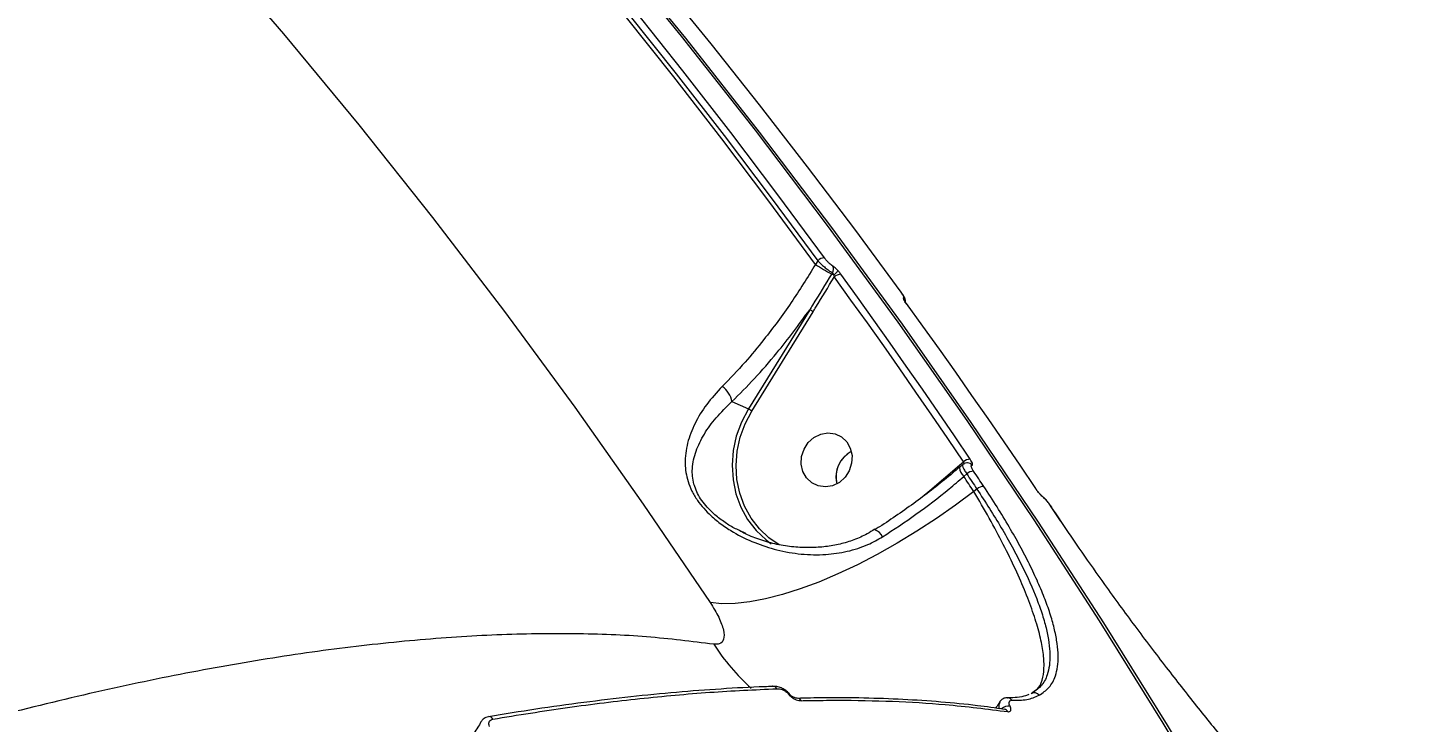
# Model space of a CAD drawing. Header units: millimetres. Extents: x -6879 to 7341, y -8047 to 7187.
# Drawn here: x 387.8 to 615.8, y 3638.5 to 3752.5 of the extents above; entities that cross this region are included whole.
import ezdxf

# ---------------------------------------------------------------- set-up
doc = ezdxf.new("R2010")
doc.units = ezdxf.units.MM
for name, color, linetype in [('DIKOM_ОБЪЕКТ', 7, 'Continuous'), ('DIKOM_РАЗМЕР_ЗОНА', 7, 'Continuous'), ('DIKOM_РАЗМЕР_ОБЪЕКТА', 7, 'Continuous')]:
    doc.layers.add(name, color=color, linetype=linetype)
doc.styles.add('style1', font='arial.ttf', dxfattribs={"width": 0.8})
doc.dimstyles.new('1-50', dxfattribs={"dimtxt": 300, "dimasz": 200, "dimexe": 100, "dimexo": 0, "dimgap": 100, "dimtad": 0, "dimdec": 0, "dimtxsty": 'style1', "dimcen": 0, "dimclrd": 7, "dimclre": 7, "dimadec": 1, "dimazin": 2, "dimtfac": 1, "dimtdec": 0, "dimtmove": 1, "dimatfit": 3, "dimfxl": 0, "dimlwd": 25, "dimlwe": 18, "dimarcsym": 0})

# ---------------------------------------------------------------- blocks, each defined once
blk = doc.blocks.new('*D19')
at = {"layer": 'Defpoints', "color": 0, "transparency": 16777216}
for p in [(5624.04, 6094.27), (-4435.35, 2864.29), (5624.04, -2640.11)]:
    blk.add_point(p, dxfattribs=at)
at = {"layer": 'DIKOM_РАЗМЕР_ОБЪЕКТА', "color": 7, "lineweight": 18, "transparency": 16777216}
for p, q in [((-4435.35, 2864.29), (-4435.35, 6194.27)), ((5624.04, -2640.11), (5624.04, 6194.27))]:
    blk.add_line(p, q, dxfattribs=at)
at = {"layer": 'DIKOM_РАЗМЕР_ОБЪЕКТА', "color": 7, "lineweight": 25, "transparency": 16777216}
for p, q in [((-4235.35, 6094.27), (2113.67, 6094.27)), ((5424.04, 6094.27), (3193.46, 6094.27))]:
    blk.add_line(p, q, dxfattribs=at)
at = {"layer": 'DIKOM_РАЗМЕР_ОБЪЕКТА', "color": 7, "transparency": 16777216}
for points in [[(-4235.35, 6127.6), (-4235.35, 6060.94), (-4435.35, 6094.27)], [(5424.04, 6127.6), (5424.04, 6060.94), (5624.04, 6094.27)]]:
    blk.add_solid(points, dxfattribs=at)
at = {"layer": 'DIKOM_РАЗМЕР_ОБЪЕКТА', "color": 0, "transparency": 16777216, "insert": (2653.56, 6094.27), "char_height": 300, "attachment_point": 5, "style": 'style1'}
blk.add_mtext('10100', dxfattribs=at)
blk = doc.blocks.new('*D17')
at = {"layer": 'Defpoints', "color": 0, "transparency": 16777216}
for p in [(-5935.35, 6990.27), (-5935.35, 998.27), (7340.79, -2830.86)]:
    blk.add_point(p, dxfattribs=at)
at = {"layer": 'DIKOM_РАЗМЕР_ЗОНА', "color": 7, "lineweight": 18, "transparency": 16777216}
for p, q in [((-5935.35, 998.27), (-5935.35, 7090.27)), ((7340.79, -2830.86), (7340.79, 7090.27))]:
    blk.add_line(p, q, dxfattribs=at)
at = {"layer": 'DIKOM_РАЗМЕР_ЗОНА', "color": 7, "lineweight": 25, "transparency": 16777216}
for p, q in [((-5735.35, 6990.27), (2016.67, 6990.27)), ((7140.79, 6990.27), (3096.46, 6990.27))]:
    blk.add_line(p, q, dxfattribs=at)
at = {"layer": 'DIKOM_РАЗМЕР_ЗОНА', "color": 7, "transparency": 16777216}
for points in [[(-5735.35, 7023.6), (-5735.35, 6956.94), (-5935.35, 6990.27)], [(7140.79, 7023.6), (7140.79, 6956.94), (7340.79, 6990.27)]]:
    blk.add_solid(points, dxfattribs=at)
at = {"layer": 'DIKOM_РАЗМЕР_ЗОНА', "color": 0, "transparency": 16777216, "insert": (2556.56, 6990.27), "char_height": 300, "attachment_point": 5, "style": 'style1'}
blk.add_mtext('13300', dxfattribs=at)

msp = doc.modelspace()

# ---------------------------------------------------------------- linework, layer by layer
at = {"layer": 'DIKOM_ОБЪЕКТ', "color": 7, "linetype": 'Continuous', "lineweight": 15}
for p, q in [((517.44, 3714.22), (517.07, 3713.63)), ((519.86, 3712.25), (519.73, 3712.05)), ((516.12, 3706.19), (506.06, 3689.89)), ((506.62, 3689.56), (516.68, 3705.86)), ((532, 3707.17), (531.91, 3707.3)), ((532, 3707.17), (531.95, 3707.21)), ((503.36, 3691.1), (506.06, 3689.89)), ((541.35, 3681.18), (540.69, 3680.61)), ((541.27, 3680.78), (540.7, 3680.29)), ((540.69, 3680.61), (535.82, 3676.47)), ((540.7, 3680.29), (540.69, 3680.28)), ((541.42, 3678.81), (541.91, 3679.23)), ((535.82, 3676.47), (534.91, 3675.68)), ((543.57, 3676.74), (543.04, 3676.37)), ((553.24, 3676.8), (553.19, 3676.84)), ((555.63, 3674.02), (555.59, 3674.07)), ((557.3, 3671.53), (555.63, 3674.02)), ((505.66, 3669.46), (504.6, 3669.95)), ((557.3, 3671.53), (557.25, 3671.57)), ((510.08, 3644.38), (510.02, 3644.37)), ((512.86, 3643.02), (512.73, 3643.17)), ((553, 3643.56), (552.47, 3643.13)), ((463.42, 3639.39), (463.39, 3639.39))]:
    msp.add_line(p, q, dxfattribs=at)
at = {"layer": 'DIKOM_ОБЪЕКТ', "color": 7, "linetype": 'Continuous', "lineweight": 15, "flags": 128}
for points in [[(517.07, 3713.63), (509.43, 3723.98), (501.68, 3734.24), (493.8, 3744.39), (485.81, 3754.43), (477.71, 3764.37), (469.49, 3774.21), (461.17, 3783.93), (452.73, 3793.55)], [(453.22, 3793.98), (461.64, 3784.38), (469.95, 3774.67), (478.15, 3764.86), (486.24, 3754.94), (494.21, 3744.91), (502.07, 3734.79), (509.81, 3724.55), (517.44, 3714.22)], [(518.54, 3714.7), (510.91, 3725.04), (503.16, 3735.28), (495.29, 3745.42), (487.31, 3755.45), (479.22, 3765.38), (471.02, 3775.2), (462.7, 3784.91), (454.27, 3794.52)], [(466.83, 3788.9), (475.26, 3779.3), (483.57, 3769.58), (491.78, 3759.76), (499.87, 3749.83), (507.85, 3739.8), (515.72, 3729.66), (523.47, 3719.42), (531.1, 3709.08)], [(417.12, 3766.15), (429.74, 3751.46), (442.1, 3736.51), (454.19, 3721.31), (466.01, 3705.87), (477.55, 3690.19), (488.81, 3674.27), (499.79, 3658.12)], [(482.64, 3766.27), (495.03, 3751.1), (507.15, 3735.68), (519.01, 3720.03), (530.59, 3704.14), (541.89, 3688.02), (552.92, 3671.67), (563.66, 3655.1), (574.11, 3638.32), (584.28, 3621.33)], [(585.02, 3621), (574.85, 3637.99), (564.4, 3654.77), (553.66, 3671.34), (542.63, 3687.69), (531.33, 3703.81), (519.75, 3719.7), (507.89, 3735.35), (495.77, 3750.77), (483.38, 3765.94)], [(520.14, 3711.53), (522.84, 3707.78), (525.53, 3704.02), (528.21, 3700.24), (530.87, 3696.46), (533.51, 3692.66), (536.14, 3688.85), (538.75, 3685.02), (541.35, 3681.18)], [(542.47, 3681.63), (539.87, 3685.47), (537.26, 3689.3), (534.63, 3693.12), (531.98, 3696.92), (529.32, 3700.71), (526.64, 3704.48), (523.95, 3708.25), (521.24, 3712)], [(531.71, 3707.61), (531.69, 3707.65), (531.6, 3707.75)], [(531.95, 3707.21), (534.66, 3703.46), (537.35, 3699.69), (540.03, 3695.92), (542.69, 3692.13), (545.34, 3688.32), (547.97, 3684.51), (550.59, 3680.68), (553.19, 3676.84)], [(506.06, 3689.89), (504.92, 3687.73), (504.08, 3685.44), (503.57, 3683.07), (503.39, 3680.66), (503.54, 3678.27), (504.02, 3675.96), (504.83, 3673.77), (505.94, 3671.76), (507.33, 3669.95), (508.96, 3668.41), (509.81, 3667.78)], [(511.09, 3667.6), (509.44, 3668.73), (507.86, 3670.23), (506.51, 3671.97), (505.43, 3673.93), (504.65, 3676.05), (504.18, 3678.29), (504.03, 3680.61), (504.21, 3682.94), (504.71, 3685.24), (505.52, 3687.47), (506.62, 3689.56)], [(515.89, 3684.39), (516.82, 3685.23), (517.93, 3685.78), (519.12, 3685.98), (520.28, 3685.82), (521.34, 3685.31), (522.2, 3684.5), (522.79, 3683.45), (523.07, 3682.24), (523.01, 3680.98), (522.62, 3679.76), (521.93, 3678.69), (520.99, 3677.85), (519.89, 3677.3), (518.7, 3677.1), (517.53, 3677.26), (516.47, 3677.77), (515.61, 3678.58), (515.02, 3679.63), (514.74, 3680.84), (514.8, 3682.1), (515.19, 3683.32), (515.89, 3684.39)], [(522.96, 3682.93), (522.53, 3682.68), (521.6, 3681.84)], [(543.04, 3676.37), (542.84, 3676.68), (542.64, 3676.98), (542.43, 3677.29), (542.23, 3677.59), (542.03, 3677.9), (541.82, 3678.2), (541.62, 3678.51), (541.42, 3678.81)], [(541.91, 3679.23), (542.12, 3678.92), (542.32, 3678.61), (542.53, 3678.3), (542.74, 3677.99), (542.95, 3677.68), (543.16, 3677.37), (543.36, 3677.05), (543.57, 3676.74)], [(544.7, 3677.19), (544.49, 3677.5), (544.28, 3677.81), (544.07, 3678.12), (543.86, 3678.44), (543.66, 3678.75), (543.45, 3679.06), (543.24, 3679.37), (543.03, 3679.68)], [(543.04, 3676.37), (540.04, 3674.1), (536.92, 3671.9), (533.73, 3669.81), (530.48, 3667.84), (527.22, 3666), (523.97, 3664.32), (520.75, 3662.81), (517.61, 3661.48), (514.56, 3660.35), (511.64, 3659.43), (508.87, 3658.72), (506.27, 3658.23), (503.88, 3657.97), (501.71, 3657.93), (499.79, 3658.12)], [(554.2, 3675.66), (554.28, 3675.59), (554.39, 3675.46)], [(555.59, 3674.07), (555.8, 3673.75), (556, 3673.44), (556.21, 3673.13), (556.42, 3672.82), (556.63, 3672.51), (556.84, 3672.2), (557.05, 3671.88), (557.25, 3671.57)], [(514.07, 3642.41), (514.08, 3642.41), (514.09, 3642.41)], [(548.56, 3642.48), (548.57, 3642.48), (548.6, 3642.48)]]:
    msp.add_lwpolyline(points, dxfattribs=at)
at = {"layer": 'DIKOM_ОБЪЕКТ', "color": 7, "linetype": 'Continuous', "lineweight": 15}
for centre, radius, start, end in [((534.87, 3740.59), 32.31, 236.5695, 242.0574), ((518.56, 3713.16), 1.54, 90.448, 136.3118), ((519, 3712.83), 1.04, 325.6212, 30.2327), ((517.36, 3707.51), 5.12, 58.1919, 62.416), ((517.36, 3715.14), 4.25, 309.5754, 323.2399), ((521.25, 3710.46), 1.54, 90.1251, 136.2456), ((530.74, 3707.54), 0.999, 3.8014, 37.4449), ((513.55, 3701.16), 5.65, 56.2806, 62.9661), ((499.47, 3690.38), 3.96, 10.3969, 54.2837), ((503.5, 3684.87), 5.63, 56.2724, 62.9742), ((525.22, 3678.72), 4.79, 118.2416, 193.5658), ((525.24, 3678.71), 4.81, 139.3632, 193.3968), ((542.46, 3680.05), 1.59, 89.3565, 134.1756), ((542, 3680.11), 0.935, 35.8771, 88.7556), ((539.78, 3679.9), 1.15, 25.2798, 38.0991), ((543.27, 3680.64), 2.61, 188.0204, 224.5926), ((543.02, 3678.08), 1.6, 89.5574, 133.9179), ((544.68, 3675.58), 1.6, 89.4916, 133.7566), ((526.05, 3667.91), 2.27, 26.0674, 69.8043), ((530.3, 3670.62), 35.64, 212.8633, 228.1904), ((510.07, 3643.62), 0.76, 27.7774, 89.4476), ((512.82, 3642.79), 0.252, 83.5367, 115.4488), ((514.08, 3641.64), 0.774, 28.307, 89.5509), ((548.56, 3641.61), 0.865, 31.623, 87.0962), ((553, 3642.34), 0.952, 35.6833, 123.8512), ((548.72, 3639.61), 1.52, 78.9931, 136.8979), ((547.95, 3639.8), 0.814, 29.6571, 82.6019), ((463.47, 3638.69), 0.708, 25.19, 93.74)]:
    msp.add_arc(centre, radius, start, end, dxfattribs=at)
for points, knots in [([(517.07, 3713.63), (515.77, 3711.51), (513.11, 3707.22), (509.14, 3701.89), (505.33, 3697.29), (503.03, 3694.89), (501.78, 3693.6)], [0, 0, 0, 0, 0.28486, 0.57775, 0.771566, 1, 1, 1, 1]), ([(517.44, 3714.22), (517.5, 3714.16), (517.74, 3713.92), (518.22, 3713.47), (518.84, 3712.94), (519.42, 3712.5), (519.71, 3712.33), (519.86, 3712.25)], [0, 0, 0, 0, 0.074889, 0.31516, 0.545116, 0.771503, 1, 1, 1, 1]), ([(519.9, 3713.35), (519.81, 3713.41), (519.64, 3713.52), (519.31, 3713.81), (518.96, 3714.17), (518.7, 3714.48), (518.57, 3714.66), (518.54, 3714.7)], [0, 0, 0, 0, 0.224925, 0.449563, 0.680334, 0.923802, 1, 1, 1, 1]), ([(520.76, 3712.6), (520.67, 3712.7), (520.46, 3712.91), (520.15, 3713.19), (519.98, 3713.3), (519.9, 3713.35)], [0, 0, 0, 0, 0.298612, 0.649072, 1, 1, 1, 1]), ([(519.73, 3712.05), (518.69, 3710.35), (517.49, 3708.39), (516.27, 3706.44), (516.12, 3706.19)], [0, 0, 0, 0, 0.87077, 1, 1, 1, 1]), ([(516.68, 3705.86), (516.84, 3706.11), (518, 3708), (519.14, 3709.89), (520.14, 3711.53)], [0, 0, 0, 0, 0.134363, 1, 1, 1, 1]), ([(519.86, 3712.25), (519.88, 3712.23), (519.9, 3712.21), (519.95, 3712.13), (520.01, 3712.03), (520.04, 3711.92), (520.06, 3711.86)], [0, 0, 0, 0, 0.26188, 0.32083, 0.671474, 1, 1, 1, 1]), ([(520.06, 3711.86), (520.08, 3711.78), (520.11, 3711.67), (520.13, 3711.56), (520.14, 3711.53)], [0, 0, 0, 0, 0.705453, 1, 1, 1, 1]), ([(521.24, 3712), (521.2, 3712.06), (521.06, 3712.26), (520.88, 3712.45), (520.76, 3712.6)], [0, 0, 0, 0, 0.287807, 1, 1, 1, 1]), ([(531.1, 3709.08), (531.2, 3708.95), (531.39, 3708.67), (531.56, 3708.36), (531.62, 3708.16), (531.56, 3708.15), (531.53, 3708.15)], [0, 0, 0, 0, 0.256583, 0.513622, 0.761236, 1, 1, 1, 1]), ([(531.79, 3707.3), (531.81, 3707.36), (531.85, 3707.51), (531.83, 3707.74), (531.77, 3707.99), (531.63, 3708.32), (531.42, 3708.66), (531.2, 3708.96), (531.14, 3709.05)], [0, 0, 0, 0, 0.081915, 0.203963, 0.325399, 0.498159, 0.857071, 1, 1, 1, 1]), ([(531.53, 3708.15), (531.5, 3708.15), (531.44, 3708.14), (531.48, 3707.99), (531.56, 3707.82), (531.6, 3707.75)], [0, 0, 0, 0, 0.350853, 0.701308, 1, 1, 1, 1]), ([(503.36, 3691.1), (504.59, 3692.33), (507.08, 3694.81), (510.46, 3698.72), (513.49, 3702.53), (515.24, 3704.97), (516.12, 3706.19)], [0, 0, 0, 0, 0.279451, 0.563418, 0.780714, 1, 1, 1, 1]), ([(531.6, 3707.75), (531.63, 3707.7), (531.72, 3707.54), (531.86, 3707.35), (531.95, 3707.21)], [0, 0, 0, 0, 0.287848, 1, 1, 1, 1]), ([(531.72, 3707.6), (531.7, 3707.62), (531.67, 3707.68), (531.66, 3707.71), (531.66, 3707.7), (531.66, 3707.7)], [0, 0, 0, 0, 0.3243727, 0.8724201, 1, 1, 1, 1]), ([(531.91, 3707.3), (531.91, 3707.3), (531.83, 3707.41), (531.76, 3707.52), (531.72, 3707.59), (531.72, 3707.6)], [0, 0, 0, 0, 0.049995, 0.810063, 1, 1, 1, 1]), ([(501.78, 3693.6), (500.88, 3692.61), (499.07, 3690.65), (497.2, 3687.51), (495.95, 3684.31), (495.53, 3681.14), (495.92, 3678.48), (496.74, 3676.42), (497.89, 3674.49), (499.59, 3672.58), (501.66, 3670.9), (504.04, 3669.35), (507.07, 3667.88), (510.8, 3666.67), (514.72, 3665.98), (518.61, 3665.9), (522.3, 3666.44), (525.46, 3667.42), (527.3, 3668.46), (528.09, 3668.91)], [0, 0, 0, 0, 0.075909, 0.151904, 0.228635, 0.305188, 0.368861, 0.401618, 0.434331, 0.490459, 0.528235, 0.566084, 0.630876, 0.695772, 0.764522, 0.833229, 0.893681, 0.954062, 1, 1, 1, 1]), ([(504.6, 3669.95), (504.31, 3670.08), (503.42, 3670.47), (501.99, 3671.4), (500.1, 3672.84), (498.28, 3674.84), (497.43, 3676.55), (496.9, 3678.31), (496.74, 3680.32), (497.37, 3683.02), (498.73, 3685.77), (500.67, 3688.49), (502.46, 3690.22), (503.36, 3691.1)], [0, 0, 0, 0, 0.029586, 0.092314, 0.156539, 0.24728, 0.336912, 0.353108, 0.460096, 0.59221, 0.728726, 0.862665, 1, 1, 1, 1]), ([(541.29, 3680.75), (541.27, 3680.74), (541.18, 3680.69), (541.26, 3680.37), (541.48, 3679.87), (541.77, 3679.45), (541.91, 3679.23)], [0, 0, 0, 0, 0.153375, 0.4356975, 0.7178086, 1, 1, 1, 1]), ([(542.02, 3681.03), (541.98, 3681.04), (541.81, 3681.06), (541.52, 3680.98), (541.35, 3680.83), (541.28, 3680.77)], [0, 0, 0, 0, 0.165943, 0.669288, 1, 1, 1, 1]), ([(541.35, 3681.18), (541.37, 3681.14), (541.42, 3681.04), (541.45, 3680.93), (541.45, 3680.85), (541.43, 3680.84), (541.42, 3680.83)], [0, 0, 0, 0, 0.281764, 0.564616, 0.847408, 1, 1, 1, 1]), ([(542.75, 3680.66), (542.76, 3680.66), (542.82, 3680.66), (542.88, 3680.72), (542.85, 3680.93), (542.72, 3681.25), (542.56, 3681.5), (542.47, 3681.63)], [0, 0, 0, 0, 0.037327, 0.27821, 0.519081, 0.759561, 1, 1, 1, 1]), ([(540.66, 3680.31), (540.2, 3679.91), (538.84, 3678.73), (536.47, 3676.84), (533.57, 3674.64), (530.6, 3672.54), (528.33, 3671.01), (527.07, 3670.23), (526.82, 3670.08)], [0, 0, 0, 0, 0.107906, 0.316289, 0.526122, 0.736707, 0.947139, 1, 1, 1, 1]), ([(528.09, 3668.91), (529.92, 3670.11), (533.65, 3672.56), (538.1, 3675.98), (540.61, 3678.13), (541.42, 3678.81)], [0, 0, 0, 0, 0.398481, 0.808515, 1, 1, 1, 1]), ([(543.03, 3679.68), (542.95, 3679.81), (542.78, 3680.07), (542.65, 3680.38), (542.63, 3680.6), (542.69, 3680.66), (542.75, 3680.66), (542.75, 3680.66)], [0, 0, 0, 0, 0.240482, 0.481086, 0.72188, 0.962913, 1, 1, 1, 1]), ([(552.86, 3643.46), (553.16, 3643.67), (553.89, 3644.19), (554.44, 3645.69), (554.65, 3647.75), (554.45, 3650.16), (553.88, 3652.97), (552.92, 3656.17), (551.61, 3659.71), (549.94, 3663.55), (547.94, 3667.64), (545.66, 3671.92), (543.92, 3674.89), (543.04, 3676.37)], [0, 0, 0, 0, 0.072293, 0.179249, 0.270154, 0.361337, 0.452238, 0.543452, 0.63495, 0.726163, 0.817347, 0.908816, 1, 1, 1, 1]), ([(543.57, 3676.74), (544.95, 3674.61), (547.05, 3671.37), (549.38, 3667.24), (551.47, 3663.24), (553.14, 3659.49), (554.35, 3656.07), (555.23, 3652.9), (555.62, 3650.12), (555.5, 3647.77), (555.08, 3645.99), (554.33, 3644.48), (553.39, 3643.83), (553, 3643.56)], [0, 0, 0, 0, 0.1358, 0.205727, 0.275653, 0.411452, 0.481402, 0.551351, 0.686649, 0.756338, 0.826026, 0.929613, 1, 1, 1, 1]), ([(553.77, 3642.89), (554.35, 3643.28), (555.53, 3644.07), (556.42, 3645.77), (556.84, 3647.57), (556.94, 3649.34), (556.78, 3651.36), (556.36, 3653.59), (555.7, 3656.01), (554.79, 3658.6), (553.63, 3661.4), (552.25, 3664.34), (550.66, 3667.39), (548.88, 3670.54), (546.91, 3673.81), (545.43, 3676.06), (544.7, 3677.19)], [0, 0, 0, 0, 0.10012, 0.201894, 0.267316, 0.332737, 0.400065, 0.467396, 0.533024, 0.598656, 0.666212, 0.733768, 0.799373, 0.864977, 0.93249, 1, 1, 1, 1]), ([(553.19, 3676.84), (553.2, 3676.82), (553.3, 3676.67), (553.52, 3676.37), (553.84, 3675.99), (554.15, 3675.65), (554.31, 3675.52), (554.39, 3675.46)], [0, 0, 0, 0, 0.037219, 0.277862, 0.518558, 0.759274, 1, 1, 1, 1]), ([(553.57, 3676.34), (553.56, 3676.36), (553.46, 3676.48), (553.33, 3676.65), (553.25, 3676.78), (553.24, 3676.8)], [0, 0, 0, 0, 0.093558, 0.857724, 1, 1, 1, 1]), ([(554.2, 3675.66), (554.2, 3675.66), (554.19, 3675.67), (554.12, 3675.73), (553.99, 3675.85), (553.79, 3676.07), (553.64, 3676.25), (553.57, 3676.34)], [0, 0, 0, 0, 0.067639, 0.223771, 0.437813, 0.714906, 1, 1, 1, 1]), ([(555.58, 3674.09), (555.5, 3674.2), (555.3, 3674.5), (554.9, 3674.99), (554.52, 3675.41), (554.29, 3675.58), (554.2, 3675.64)], [0, 0, 0, 0, 0.181318, 0.490023, 0.804299, 1, 1, 1, 1]), ([(554.39, 3675.46), (554.47, 3675.39), (554.63, 3675.26), (554.93, 3674.93), (555.25, 3674.54), (555.47, 3674.24), (555.57, 3674.09), (555.59, 3674.07)], [0, 0, 0, 0, 0.240722, 0.481359, 0.722089, 0.962786, 1, 1, 1, 1]), ([(526.76, 3670.15), (526.36, 3669.9), (525.3, 3669.2), (523.39, 3668.37), (521.11, 3667.66), (518.7, 3667.26), (516.16, 3667.08), (513.49, 3667.2), (510.76, 3667.61), (508.11, 3668.35), (506.05, 3669.12), (504.92, 3669.74), (504.58, 3669.92)], [0, 0, 0, 0, 0.060591, 0.162691, 0.265537, 0.369235, 0.478509, 0.598082, 0.719019, 0.837814, 0.952402, 1, 1, 1, 1]), ([(557.25, 3671.57), (558.41, 3669.86), (560.74, 3666.4), (564.05, 3661.71), (566.98, 3657.66), (569.5, 3654.24), (572.06, 3650.84), (574.62, 3647.49), (577.14, 3644.26), (579.61, 3641.13), (582.04, 3638.1), (584.38, 3635.22), (586.6, 3632.53), (588.69, 3630.03), (590.67, 3627.68), (591.87, 3626.28), (592.46, 3625.59)], [0, 0, 0, 0, 0.101304, 0.204325, 0.269548, 0.334771, 0.401878, 0.468984, 0.534397, 0.599809, 0.667132, 0.734455, 0.799893, 0.865332, 0.932665, 1, 1, 1, 1]), ([(499.79, 3658.12), (500.3, 3657.29), (501.31, 3655.65), (502.07, 3653.53), (502.11, 3652), (501.48, 3651.24), (500.69, 3651.27), (500.36, 3651.28)], [0, 0, 0, 0, 0.218024, 0.433236, 0.64379, 0.85144, 1, 1, 1, 1]), ([(500.36, 3651.28), (496.75, 3651.73), (489.53, 3652.63), (477.6, 3653.1), (464.92, 3652.92), (451.45, 3652.03), (437.29, 3650.46), (422.46, 3648.2), (406.99, 3645.24), (390.9, 3641.6), (374.25, 3637.29), (357.13, 3632.34), (339.61, 3626.78), (321.73, 3620.6), (303.53, 3613.81), (285.03, 3606.44), (266.3, 3598.51), (247.43, 3590.06), (228.5, 3581.13), (209.57, 3571.74), (190.66, 3561.89), (171.81, 3551.62), (153.07, 3540.96), (134.55, 3529.97), (116.32, 3518.68), (98.43, 3507.14), (80.91, 3495.35), (63.79, 3483.34), (47.13, 3471.16), (31.01, 3458.86), (15.49, 3446.5), (1.75, 3435.04), (-10.38, 3424.51), (-17.4, 3418.12), (-20.91, 3414.92)], [0, 0, 0, 0, 0.031557, 0.063213, 0.09492, 0.126627, 0.158283, 0.189839, 0.221397, 0.253054, 0.284762, 0.31647, 0.348127, 0.379685, 0.411265, 0.442944, 0.474674, 0.506404, 0.538084, 0.569664, 0.601295, 0.633025, 0.664806, 0.696588, 0.728318, 0.75995, 0.791659, 0.823468, 0.855327, 0.887186, 0.918995, 0.950705, 0.975352, 1, 1, 1, 1]), ([(510.03, 3644.33), (509.58, 3644.32), (506.83, 3644.25), (501.59, 3643.95), (494.28, 3643.41), (486.77, 3642.66), (479.07, 3641.74), (471.29, 3640.66), (465.99, 3639.79), (463.39, 3639.36)], [0, 0, 0, 0, 0.031451, 0.193649, 0.355954, 0.518325, 0.680727, 0.843111, 1, 1, 1, 1]), ([(512.73, 3643.17), (512.64, 3643.27), (512.41, 3643.55), (511.89, 3643.9), (511.24, 3644.21), (510.62, 3644.38), (510.23, 3644.36), (510.08, 3644.35)], [0, 0, 0, 0, 0.119377, 0.321739, 0.554386, 0.828086, 1, 1, 1, 1]), ([(464.11, 3638.99), (468.23, 3639.65), (476.47, 3640.98), (488.32, 3642.41), (499.82, 3643.48), (507.1, 3643.81), (510.74, 3643.97)], [0, 0, 0, 0, 0.249098, 0.498195, 0.749098, 1, 1, 1, 1]), ([(510.74, 3643.97), (511.01, 3643.95), (511.41, 3643.92), (512, 3643.65), (512.37, 3643.38), (512.6, 3643.16), (512.69, 3643.04), (512.71, 3643.02)], [0, 0, 0, 0, 0.445647, 0.66235, 0.836496, 0.965753, 1, 1, 1, 1]), ([(512.71, 3643.02), (512.73, 3642.99), (512.82, 3642.87), (513.06, 3642.64), (513.46, 3642.36), (514.08, 3642.07), (514.49, 3642.03), (514.76, 3642.01)], [0, 0, 0, 0, 0.034945, 0.162064, 0.336309, 0.559194, 1, 1, 1, 1]), ([(514.09, 3642.42), (514.07, 3642.42), (513.97, 3642.41), (513.68, 3642.47), (513.32, 3642.63), (513.09, 3642.8), (512.96, 3642.92), (512.88, 3643), (512.84, 3643.07), (512.82, 3643.11), (512.81, 3643.12), (512.81, 3643.13)], [0, 0, 0, 0, 0.092852, 0.460104, 0.685456, 0.810472, 0.875076, 0.918315, 0.953252, 0.983612, 1, 1, 1, 1]), ([(548.06, 3640.59), (546.59, 3640.8), (543.22, 3641.28), (537.67, 3641.82), (531.46, 3642.24), (525.04, 3642.46), (519.25, 3642.52), (515.52, 3642.43), (514.07, 3642.39)], [0, 0, 0, 0, 0.141912, 0.327964, 0.513439, 0.698185, 0.883076, 1, 1, 1, 1]), ([(514.76, 3642.01), (515.16, 3642.02), (517.14, 3642.06), (522.22, 3642.11), (529.78, 3641.96), (539.22, 3641.41), (545.28, 3640.64), (548.66, 3640.21)], [0, 0, 0, 0, 0.0321659, 0.1608373, 0.4183975, 0.675957, 1, 1, 1, 1]), ([(548.6, 3642.45), (548.5, 3642.46), (548.22, 3642.49), (547.76, 3642.3), (547.41, 3642.01), (547.33, 3641.8), (547.32, 3641.77)], [0, 0, 0, 0, 0.197572, 0.579105, 0.939, 1, 1, 1, 1]), ([(552.08, 3643.04), (551.92, 3642.97), (551.39, 3642.72), (550.22, 3642.54), (549.2, 3642.44), (548.58, 3642.5), (548.56, 3642.5)], [0, 0, 0, 0, 0.189377, 0.59375, 0.985959, 1, 1, 1, 1]), ([(549.01, 3641.1), (548.96, 3641.22), (548.86, 3641.46), (548.84, 3641.76), (548.95, 3642.02), (549.17, 3642.05), (549.29, 3642.07)], [0, 0, 0, 0, 0.184917, 0.368583, 0.650079, 1, 1, 1, 1]), ([(549.29, 3642.07), (550.15, 3642.07), (551.87, 3642.09), (553.13, 3642.62), (553.77, 3642.89)], [0, 0, 0, 0, 0.4965036, 1, 1, 1, 1]), ([(547.31, 3641.83), (547.26, 3641.73), (547.04, 3641.31), (546.79, 3641.01), (546.6, 3640.78)], [0, 0, 0, 0, 0.246699, 1, 1, 1, 1]), ([(547.35, 3641.76), (547.28, 3641.65), (547.15, 3641.43), (547.14, 3641.03), (547.23, 3640.77), (547.26, 3640.7)], [0, 0, 0, 0, 0.39337, 0.833972, 1, 1, 1, 1]), ([(548.66, 3640.21), (548.68, 3640.2), (548.84, 3640.18), (549.05, 3640.24), (549.17, 3640.47), (549.15, 3640.76), (549.06, 3640.99), (549.01, 3641.1)], [0, 0, 0, 0, 0.063931, 0.388628, 0.645585, 0.822277, 1, 1, 1, 1]), ([(462.13, 3638.52), (461.98, 3638.22), (461.62, 3637.51), (461.21, 3636.99), (460.98, 3636.7)], [0, 0, 0, 0, 0.431524, 1, 1, 1, 1]), ([(463.43, 3639.36), (463.28, 3639.34), (462.9, 3639.28), (462.43, 3638.96), (462.24, 3638.62), (462.17, 3638.48)], [0, 0, 0, 0, 0.274711, 0.702295, 1, 1, 1, 1]), ([(463.58, 3637.76), (463.53, 3637.9), (463.44, 3638.17), (463.49, 3638.52), (463.67, 3638.81), (463.9, 3638.95), (464.07, 3638.98), (464.11, 3638.99)], [0, 0, 0, 0, 0.221055, 0.44187, 0.674493, 0.925177, 1, 1, 1, 1])]:
    msp.add_open_spline(points, degree=3, knots=knots, dxfattribs=at)

# ---------------------------------------------------------------- dimensions: what is measured, and where the dimension line sits
at = {"layer": 'DIKOM_РАЗМЕР_ЗОНА'}
dim = msp.add_linear_dim(base=(-5935.35, 6990.27), p1=(7340.79, -2830.86), p2=(-5935.35, 998.27), text='13300', dimstyle='1-50', override={"dimscale": 1, "dimtix": 0, "dimtofl": 1, "dimtmove": 1, "dimatfit": 3}, dxfattribs=at)
dim.commit()
dim.dimension.update_dxf_attribs({"geometry": '*D17', "text_midpoint": (2556.56, 6990.27), "dimtype": 160})
at = {"layer": 'DIKOM_РАЗМЕР_ОБЪЕКТА'}
dim = msp.add_linear_dim(base=(5624.04, 6094.27), p1=(-4435.35, 2864.29), p2=(5624.04, -2640.11), text='10100', dimstyle='1-50', override={"dimscale": 1, "dimtix": 0, "dimtofl": 1, "dimtmove": 1, "dimatfit": 3}, dxfattribs=at)
dim.commit()
dim.dimension.update_dxf_attribs({"geometry": '*D19', "text_midpoint": (2653.56, 6094.27), "dimtype": 160})

doc.saveas('drawing.dxf')
